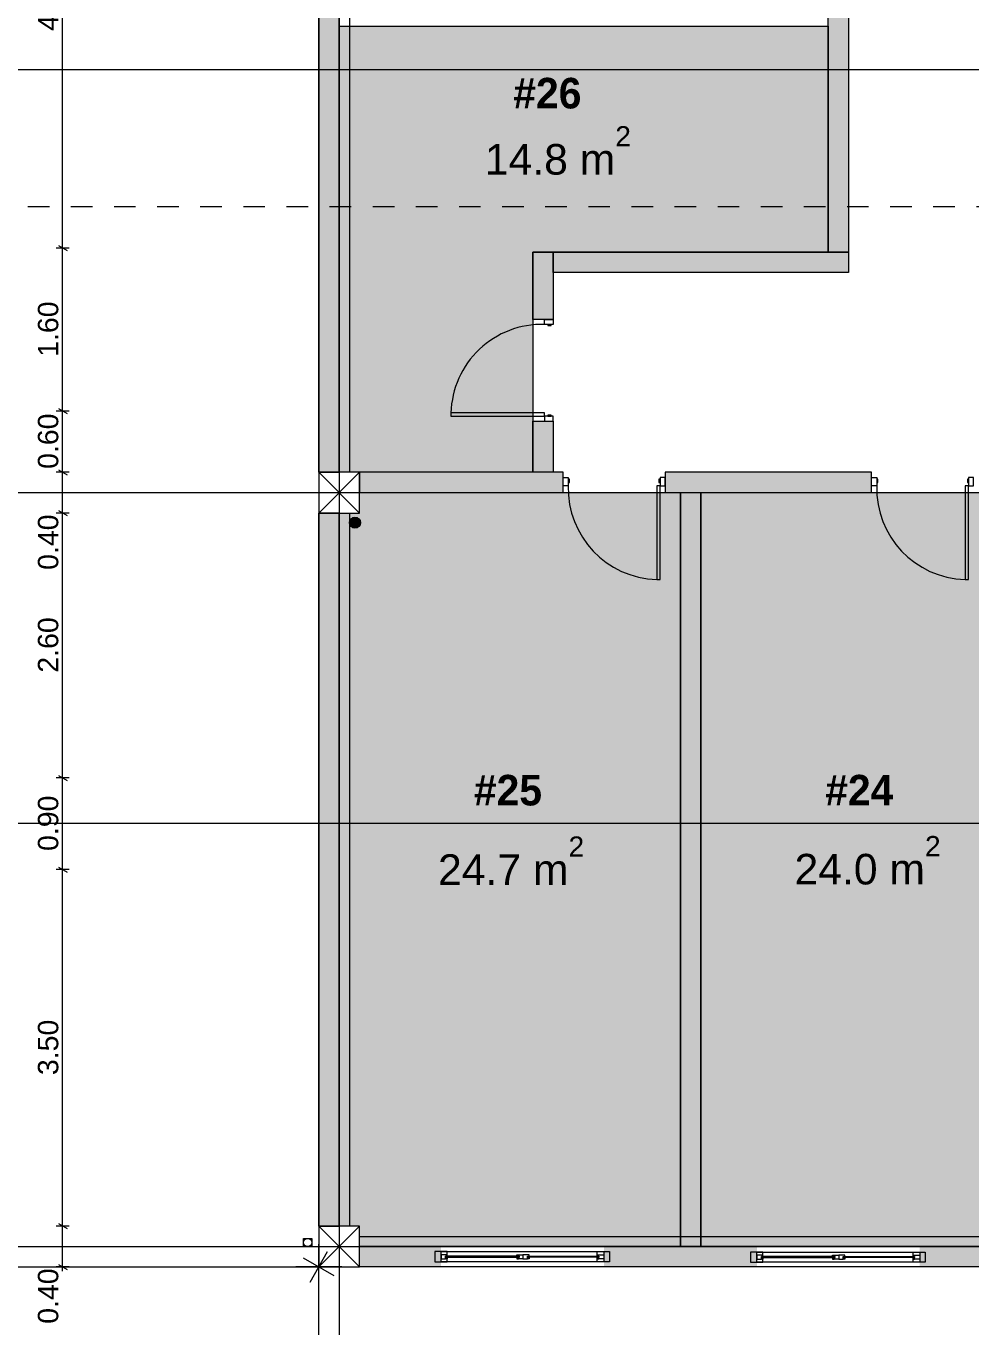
# Model space of a CAD drawing. Header units: millimetres. Extents: x 475159934 to 476245151, y 4620917055 to 4621447368.
# Drawn here: x 475230349 to 475239628, y 4620935580 to 4620948349 of the extents above; entities that cross this region are included whole.
import ezdxf

# ---------------------------------------------------------------- set-up
doc = ezdxf.new("R2010")
doc.units = ezdxf.units.MM
doc.header["$MEASUREMENT"] = 0
doc.linetypes.add('Dashed', pattern=[423.333333, 211.666667, -211.666667])
for name, color, linetype, lineweight in [('2D Drafting - General_Pen_No__1_Pen_No__7', 7, 'Continuous', 0), ('2D Drafting - General_Pen_No__1_Pen_No__7_Pen_No__7', 7, 'Continuous', 0), ('2D Drafting - General_Pen_No__250_Pen_No__7_Pen_No__154', 154, 'Continuous', 0), ('2D Drafting - General_Pen_No__250_Pen_No__7_Pen_No__250', 7, 'Continuous', 0), ('2D Drafting - General_Pen_No__250_Pen_No__7_Pen_No__7', 7, 'Continuous', 0), ('Annotation - Text_Pen_No__7_Pen_No__235', 235, 'Continuous', 0), ('Doors_Pen_No__7_Pen_No__7_Pen_No__7', 7, 'Continuous', 0), ('G-Anno-Nplt_Pen_No__4', 7, 'Continuous', 0), ('G-Anno-Nplt_Pen_No__7', 7, 'Continuous', 0), ('G-Anno-Nplt_Pen_No__8', 8, 'Continuous', 0), ('gegmebi_Pen_No__7_Pen_No__7', 7, 'Continuous', 0), ('kar-panjara_Pen_No__7_Pen_No__7_Pen_No__7', 7, 'Continuous', 0), ('New_G-Anno-Nplt_Pen_No__4', 7, 'Continuous', 0), ('New_G-Anno-Nplt_Pen_No__8', 8, 'Continuous', 0), ('New_shenobebi_Pen_No__1', 1, 'Continuous', 0), ('shaxtebi da milebi_Pen_No__1_Pen_No__1_Pen_No__1', 1, 'Continuous', 0), ('zoma_Pen_No__1', 1, 'Continuous', 0), ('zoma_Pen_No__142', 142, 'Continuous', 0), ('zoma_Pen_No__5_Pen_No__5', 5, 'Continuous', 0)]:
    doc.layers.add(name, color=color, linetype=linetype, lineweight=lineweight)
doc.layers.add('zoma', color=7, linetype='Continuous')
doc.styles.add('GENERATED_STYLE_1', font='arial.ttf')
doc.styles.add('GENERATED_STYLE_3', font='arial.ttf')
doc.styles.add('GENERATED_STYLE_7', font='')
doc.styles.get('GENERATED_STYLE_7').set_extended_font_data('AcadMtavr', bold=True)
doc.dimstyles.new('GENERATED_STYLE__11', dxfattribs={"dimtxt": 500, "dimasz": 228, "dimexe": 0.18, "dimexo": 3, "dimgap": 0, "dimtad": 1, "dimlfac": 0.001, "dimzin": 0, "dimdsep": 46, "dimtxsty": 'GENERATED_STYLE_3', "dimblk": 'ARROWHEAD_2', "dimblk1": 'ARROWHEAD_2', "dimblk2": 'ARROWHEAD_2', "dimcen": 0.09, "dimclrd": 1, "dimclre": 1, "dimclrt": 1, "dimadec": 0, "dimazin": 0, "dimtfac": 1, "dimtdec": 4, "dimtmove": 2, "dimatfit": 3, "dimfxl": 1, "dimtolj": 1, "dimtzin": 0, "dimarcsym": 0})
doc.dimstyles.new('GENERATED_STYLE__12', dxfattribs={"dimtxt": 500, "dimasz": 228, "dimexe": 0.18, "dimexo": 3, "dimgap": 0, "dimtad": 1, "dimtih": 1, "dimtoh": 1, "dimlfac": 0.001, "dimzin": 0, "dimdsep": 46, "dimtxsty": 'GENERATED_STYLE_3', "dimblk": 'ARROWHEAD_2', "dimblk1": 'ARROWHEAD_2', "dimblk2": 'ARROWHEAD_2', "dimcen": 0.09, "dimclrd": 1, "dimclre": 1, "dimclrt": 1, "dimadec": 0, "dimazin": 0, "dimtfac": 1, "dimtdec": 4, "dimtmove": 2, "dimatfit": 3, "dimfxl": 1, "dimtolj": 1, "dimtzin": 0, "dimarcsym": 0})
doc.dimstyles.new('GENERATED_STYLE__3', dxfattribs={"dimtxt": 200, "dimasz": 64.421331, "dimexe": 0.18, "dimexo": 3, "dimgap": 0, "dimtad": 1, "dimtih": 1, "dimtoh": 1, "dimlfac": 0.001, "dimzin": 0, "dimdsep": 46, "dimtxsty": 'GENERATED_STYLE_3', "dimblk": 'ARROWHEAD_2', "dimblk1": 'ARROWHEAD_2', "dimblk2": 'ARROWHEAD_2', "dimcen": 0.09, "dimclrd": 142, "dimclre": 142, "dimclrt": 142, "dimadec": 0, "dimazin": 0, "dimtfac": 1, "dimtdec": 4, "dimtmove": 0, "dimatfit": 3, "dimfxl": 1, "dimtolj": 1, "dimtzin": 0, "dimarcsym": 0})
doc.dimstyles.new('GENERATED_STYLE__6', dxfattribs={"dimtxt": 200, "dimasz": 64.421331, "dimexe": 0.18, "dimexo": 3, "dimgap": 0, "dimtad": 1, "dimlfac": 0.001, "dimzin": 0, "dimdsep": 46, "dimtxsty": 'GENERATED_STYLE_3', "dimblk": 'ARROWHEAD_2', "dimblk1": 'ARROWHEAD_2', "dimblk2": 'ARROWHEAD_2', "dimcen": 0.09, "dimclrd": 142, "dimclre": 142, "dimclrt": 142, "dimadec": 0, "dimazin": 0, "dimtfac": 1, "dimtdec": 4, "dimtmove": 0, "dimatfit": 3, "dimfxl": 1, "dimtolj": 1, "dimtzin": 0, "dimarcsym": 0})

# ---------------------------------------------------------------- blocks, each defined once
blk = doc.blocks.new('*D522', base_point=(475826096, 4621095193))
at = {"layer": 'zoma_Pen_No__1', "color": 1, "linetype": 'Continuous', "lineweight": 0, "transparency": 16777216}
for p, q in [((475297274, 4620940237), (475296974, 4620940410)), ((475297124, 4620940324), (475297124, 4620940471)), ((475297349, 4620940324), (475296899, 4620940324)), ((475297124, 4620932169), (475297124, 4620940324)), ((475296974, 4620932256), (475297274, 4620932083)), ((475297349, 4620932169), (475296899, 4620932169)), ((475297124, 4620932022), (475297124, 4620932169))]:
    blk.add_line(p, q, dxfattribs=at)
at = {"layer": 'zoma_Pen_No__1', "color": 1, "lineweight": 0, "transparency": 16777216, "insert": (475297024, 4620933002), "char_height": 500, "attachment_point": 7, "rotation": 90, "style": 'GENERATED_STYLE_3'}
blk.add_mtext('\\A1;{\\pql;\\fArial|b0|i0|c204|p0;\\W1.000000;8.15}', dxfattribs=at)
blk = doc.blocks.new('ARROWHEAD_2')
at = {"color": 0, "linetype": 'Continuous', "lineweight": 0}
for p, q in [((-0.378, -0.655), (0.378, 0.655)), ((0, 0), (-1, 0))]:
    blk.add_line(p, q, dxfattribs=at)
blk = doc.blocks.new('*D527', base_point=(475826096, 4621095193))
at = {"layer": 'zoma_Pen_No__1', "color": 1, "linetype": 'Continuous', "lineweight": 0, "transparency": 16777216}
for p, q in [((475233224, 4620936169), (475233224, 4620936316)), ((475233449, 4620936169), (475232999, 4620936169)), ((475233374, 4620936083), (475233074, 4620936256)), ((475233224, 4620932145), (475233224, 4620936169)), ((475233074, 4620932232), (475233374, 4620932059)), ((475233449, 4620932145), (475232999, 4620932145)), ((475233224, 4620931999), (475233224, 4620932145))]:
    blk.add_line(p, q, dxfattribs=at)
at = {"layer": 'zoma_Pen_No__1', "color": 1, "lineweight": 0, "transparency": 16777216, "insert": (475233124, 4620933002), "char_height": 500, "attachment_point": 7, "rotation": 90, "style": 'GENERATED_STYLE_3'}
blk.add_mtext('\\A1;{\\pql;\\fArial|b0|i0|c204|p0;\\W1.000000;4.02}', dxfattribs=at)
blk = doc.blocks.new('*D528', base_point=(475826096, 4621095193))
at = {"layer": 'zoma_Pen_No__1', "color": 1, "linetype": 'Continuous', "lineweight": 0, "transparency": 16777216}
for p, q in [((475225315, 4620935944), (475225315, 4620936394)), ((475233224, 4620935944), (475233224, 4620936394)), ((475225402, 4620936319), (475225229, 4620936019)), ((475233138, 4620936019), (475233311, 4620936319)), ((475225168, 4620936169), (475225315, 4620936169)), ((475225315, 4620936169), (475233224, 4620936169)), ((475233224, 4620936169), (475233371, 4620936169))]:
    blk.add_line(p, q, dxfattribs=at)
at = {"layer": 'zoma_Pen_No__1', "color": 1, "lineweight": 0, "transparency": 16777216, "insert": (475227058, 4620936269), "char_height": 500, "attachment_point": 7, "style": 'GENERATED_STYLE_3'}
blk.add_mtext('\\A1;{\\pql;\\fArial|b0|i0|c204|p0;\\W1.000000;46.52}', dxfattribs=at)
blk = doc.blocks.new('*D533', base_point=(475826096, 4621095193))
at = {"layer": 'zoma_Pen_No__142', "color": 142, "linetype": 'Continuous', "lineweight": 0, "transparency": 16777216}
for p, q in [((475229830, 4620955499), (475229745, 4620955548)), ((475229787, 4620955524), (475229787, 4620955565)), ((475229851, 4620955524), (475229724, 4620955524)), ((475229787, 4620936169), (475229787, 4620955524)), ((475229851, 4620936169), (475229724, 4620936169)), ((475229745, 4620936194), (475229830, 4620936145)), ((475229787, 4620936128), (475229787, 4620936169))]:
    blk.add_line(p, q, dxfattribs=at)
at = {"layer": 'zoma_Pen_No__142', "color": 142, "lineweight": 0, "transparency": 16777216, "insert": (475229747, 4620945503), "char_height": 200, "attachment_point": 7, "rotation": 90, "style": 'GENERATED_STYLE_3'}
blk.add_mtext('\\A1;{\\pql;\\fArial|b0|i0|c204|p0;\\W1.000000;19.35}', dxfattribs=at)
blk = doc.blocks.new('*D534', base_point=(475826096, 4621095193))
at = {"layer": 'zoma_Pen_No__142', "color": 142, "linetype": 'Continuous', "lineweight": 0, "transparency": 16777216}
for p, q in [((475230773, 4620936569), (475230646, 4620936569)), ((475230667, 4620936594), (475230752, 4620936545)), ((475230709, 4620936169), (475230709, 4620936569)), ((475230773, 4620936169), (475230646, 4620936169)), ((475230667, 4620936194), (475230752, 4620936145)), ((475230709, 4620936128), (475230709, 4620936169))]:
    blk.add_line(p, q, dxfattribs=at)
at = {"layer": 'zoma_Pen_No__142', "color": 142, "lineweight": 0, "transparency": 16777216, "insert": (475230669, 4620935611), "char_height": 200, "attachment_point": 7, "rotation": 90, "style": 'GENERATED_STYLE_3'}
blk.add_mtext('\\A1;{\\pql;\\fArial|b0|i0|c204|p0;\\W1.000000;0.40}', dxfattribs=at)
blk = doc.blocks.new('*D535', base_point=(475826096, 4621095193))
at = {"layer": 'zoma_Pen_No__142', "color": 142, "linetype": 'Continuous', "lineweight": 0, "transparency": 16777216}
for p, q in [((475230667, 4620940094), (475230752, 4620940045)), ((475230773, 4620940069), (475230646, 4620940069)), ((475230709, 4620936569), (475230709, 4620940069)), ((475230773, 4620936569), (475230646, 4620936569)), ((475230667, 4620936594), (475230752, 4620936545))]:
    blk.add_line(p, q, dxfattribs=at)
at = {"layer": 'zoma_Pen_No__142', "color": 142, "lineweight": 0, "transparency": 16777216, "insert": (475230669, 4620938052), "char_height": 200, "attachment_point": 7, "rotation": 90, "style": 'GENERATED_STYLE_3'}
blk.add_mtext('\\A1;{\\pql;\\fArial|b0|i0|c204|p0;\\W1.000000;3.50}', dxfattribs=at)
blk = doc.blocks.new('*D536', base_point=(475826096, 4621095193))
at = {"layer": 'zoma_Pen_No__142', "color": 142, "linetype": 'Continuous', "lineweight": 0, "transparency": 16777216}
for p, q in [((475230667, 4620940994), (475230752, 4620940945)), ((475230773, 4620940969), (475230646, 4620940969)), ((475230709, 4620940069), (475230709, 4620940969)), ((475230667, 4620940094), (475230752, 4620940045)), ((475230773, 4620940069), (475230646, 4620940069))]:
    blk.add_line(p, q, dxfattribs=at)
at = {"layer": 'zoma_Pen_No__142', "color": 142, "lineweight": 0, "transparency": 16777216, "insert": (475230669, 4620940252), "char_height": 200, "attachment_point": 7, "rotation": 90, "style": 'GENERATED_STYLE_3'}
blk.add_mtext('\\A1;{\\pql;\\fArial|b0|i0|c204|p0;\\W1.000000;0.90}', dxfattribs=at)
blk = doc.blocks.new('*D537', base_point=(475826096, 4621095193))
at = {"layer": 'zoma_Pen_No__142', "color": 142, "linetype": 'Continuous', "lineweight": 0, "transparency": 16777216}
for p, q in [((475230773, 4620943569), (475230646, 4620943569)), ((475230667, 4620943594), (475230752, 4620943545)), ((475230709, 4620940969), (475230709, 4620943569)), ((475230667, 4620940994), (475230752, 4620940945)), ((475230773, 4620940969), (475230646, 4620940969))]:
    blk.add_line(p, q, dxfattribs=at)
at = {"layer": 'zoma_Pen_No__142', "color": 142, "lineweight": 0, "transparency": 16777216, "char_height": 200, "attachment_point": 7, "rotation": 90, "style": 'GENERATED_STYLE_3'}
for s, insert in [('\\A1;{\\pql;\\fArial|b0|i0|c204|p0;\\W1.000000;0.40}', (475230669, 4620943011)), ('\\A1;{\\pql;\\fArial|b0|i0|c204|p0;\\W1.000000;2.60}', (475230669, 4620942002))]:
    blk.add_mtext(s, dxfattribs=dict(at, insert=insert))
blk = doc.blocks.new('*D538', base_point=(475826096, 4621095193))
at = {"layer": 'zoma_Pen_No__142', "color": 142, "linetype": 'Continuous', "lineweight": 0, "transparency": 16777216}
for p, q in [((475230773, 4620943969), (475230646, 4620943969)), ((475230667, 4620943994), (475230752, 4620943945)), ((475230709, 4620943569), (475230709, 4620943969)), ((475230773, 4620943569), (475230646, 4620943569)), ((475230667, 4620943594), (475230752, 4620943545))]:
    blk.add_line(p, q, dxfattribs=at)
blk = doc.blocks.new('*D539', base_point=(475826096, 4621095193))
at = {"layer": 'zoma_Pen_No__142', "color": 142, "linetype": 'Continuous', "lineweight": 0, "transparency": 16777216}
for p, q in [((475230773, 4620944569), (475230646, 4620944569)), ((475230667, 4620944594), (475230752, 4620944545)), ((475230709, 4620943969), (475230709, 4620944569)), ((475230773, 4620943969), (475230646, 4620943969)), ((475230667, 4620943994), (475230752, 4620943945))]:
    blk.add_line(p, q, dxfattribs=at)
at = {"layer": 'zoma_Pen_No__142', "color": 142, "lineweight": 0, "transparency": 16777216, "insert": (475230669, 4620944002), "char_height": 200, "attachment_point": 7, "rotation": 90, "style": 'GENERATED_STYLE_3'}
blk.add_mtext('\\A1;{\\pql;\\fArial|b0|i0|c204|p0;\\W1.000000;0.60}', dxfattribs=at)
blk = doc.blocks.new('*D540', base_point=(475826096, 4621095193))
at = {"layer": 'zoma_Pen_No__142', "color": 142, "linetype": 'Continuous', "lineweight": 0, "transparency": 16777216}
for p, q in [((475230773, 4620946169), (475230646, 4620946169)), ((475230667, 4620946194), (475230752, 4620946145)), ((475230709, 4620944569), (475230709, 4620946169)), ((475230773, 4620944569), (475230646, 4620944569)), ((475230667, 4620944594), (475230752, 4620944545))]:
    blk.add_line(p, q, dxfattribs=at)
at = {"layer": 'zoma_Pen_No__142', "color": 142, "lineweight": 0, "transparency": 16777216, "insert": (475230669, 4620945102), "char_height": 200, "attachment_point": 7, "rotation": 90, "style": 'GENERATED_STYLE_3'}
blk.add_mtext('\\A1;{\\pql;\\fArial|b0|i0|c204|p0;\\W1.000000;1.60}', dxfattribs=at)
blk = doc.blocks.new('*D541', base_point=(475826096, 4621095193))
at = {"layer": 'zoma_Pen_No__142', "color": 142, "linetype": 'Continuous', "lineweight": 0, "transparency": 16777216}
for p, q in [((475230773, 4620950969), (475230646, 4620950969)), ((475230667, 4620950994), (475230752, 4620950945)), ((475230709, 4620946169), (475230709, 4620950969)), ((475230773, 4620946169), (475230646, 4620946169)), ((475230667, 4620946194), (475230752, 4620946145))]:
    blk.add_line(p, q, dxfattribs=at)
at = {"layer": 'zoma_Pen_No__142', "color": 142, "lineweight": 0, "transparency": 16777216, "char_height": 200, "attachment_point": 7, "rotation": 90, "style": 'GENERATED_STYLE_3'}
for s, insert in [('\\A1;{\\pql;\\fArial|b0|i0|c204|p0;\\W1.000000;0.40}', (475230669, 4620950411)), ('\\A1;{\\pql;\\fArial|b0|i0|c204|p0;\\W1.000000;4.80}', (475230669, 4620948302))]:
    blk.add_mtext(s, dxfattribs=dict(at, insert=insert))
blk = doc.blocks.new('*D582', base_point=(475826096, 4621095193))
at = {"layer": 'zoma_Pen_No__142', "color": 142, "linetype": 'Continuous', "lineweight": 0, "transparency": 16777216}
for p, q in [((475300034, 4620955499), (475299949, 4620955548)), ((475299992, 4620955524), (475299992, 4620955565)), ((475300055, 4620955524), (475299928, 4620955524)), ((475299992, 4620936169), (475299992, 4620955524)), ((475300055, 4620936169), (475299928, 4620936169)), ((475299949, 4620936194), (475300034, 4620936145)), ((475299992, 4620936128), (475299992, 4620936169))]:
    blk.add_line(p, q, dxfattribs=at)
at = {"layer": 'zoma_Pen_No__142', "color": 142, "lineweight": 0, "transparency": 16777216, "insert": (475299952, 4620945503), "char_height": 200, "attachment_point": 7, "rotation": 90, "style": 'GENERATED_STYLE_3'}
blk.add_mtext('\\A1;{\\pql;\\fArial|b0|i0|c204|p0;\\W1.000000;19.35}', dxfattribs=at)
blk = doc.blocks.new('*D583', base_point=(475826096, 4621095193))
at = {"layer": 'zoma_Pen_No__142', "color": 142, "linetype": 'Continuous', "lineweight": 0, "transparency": 16777216}
for p, q in [((475299275, 4620936569), (475299148, 4620936569)), ((475299169, 4620936594), (475299254, 4620936545)), ((475299211, 4620936169), (475299211, 4620936569)), ((475299275, 4620936169), (475299148, 4620936169)), ((475299169, 4620936194), (475299254, 4620936145)), ((475299211, 4620936128), (475299211, 4620936169))]:
    blk.add_line(p, q, dxfattribs=at)
at = {"layer": 'zoma_Pen_No__142', "color": 142, "lineweight": 0, "transparency": 16777216, "insert": (475299171, 4620935611), "char_height": 200, "attachment_point": 7, "rotation": 90, "style": 'GENERATED_STYLE_3'}
blk.add_mtext('\\A1;{\\pql;\\fArial|b0|i0|c204|p0;\\W1.000000;0.40}', dxfattribs=at)
blk = doc.blocks.new('*D584', base_point=(475826096, 4621095193))
at = {"layer": 'zoma_Pen_No__142', "color": 142, "linetype": 'Continuous', "lineweight": 0, "transparency": 16777216}
for p, q in [((475299169, 4620940094), (475299254, 4620940045)), ((475299275, 4620940069), (475299148, 4620940069)), ((475299211, 4620936569), (475299211, 4620940069)), ((475299275, 4620936569), (475299148, 4620936569)), ((475299169, 4620936594), (475299254, 4620936545))]:
    blk.add_line(p, q, dxfattribs=at)
at = {"layer": 'zoma_Pen_No__142', "color": 142, "lineweight": 0, "transparency": 16777216, "insert": (475299171, 4620938052), "char_height": 200, "attachment_point": 7, "rotation": 90, "style": 'GENERATED_STYLE_3'}
blk.add_mtext('\\A1;{\\pql;\\fArial|b0|i0|c204|p0;\\W1.000000;3.50}', dxfattribs=at)
blk = doc.blocks.new('*D585', base_point=(475826096, 4621095193))
at = {"layer": 'zoma_Pen_No__142', "color": 142, "linetype": 'Continuous', "lineweight": 0, "transparency": 16777216}
for p, q in [((475299169, 4620940994), (475299254, 4620940945)), ((475299275, 4620940969), (475299148, 4620940969)), ((475299211, 4620940069), (475299211, 4620940969)), ((475299169, 4620940094), (475299254, 4620940045)), ((475299275, 4620940069), (475299148, 4620940069))]:
    blk.add_line(p, q, dxfattribs=at)
at = {"layer": 'zoma_Pen_No__142', "color": 142, "lineweight": 0, "transparency": 16777216, "insert": (475299171, 4620940252), "char_height": 200, "attachment_point": 7, "rotation": 90, "style": 'GENERATED_STYLE_3'}
blk.add_mtext('\\A1;{\\pql;\\fArial|b0|i0|c204|p0;\\W1.000000;0.90}', dxfattribs=at)
blk = doc.blocks.new('*D586', base_point=(475826096, 4621095193))
at = {"layer": 'zoma_Pen_No__142', "color": 142, "linetype": 'Continuous', "lineweight": 0, "transparency": 16777216}
for p, q in [((475299275, 4620943569), (475299148, 4620943569)), ((475299169, 4620943594), (475299254, 4620943545)), ((475299211, 4620940969), (475299211, 4620943569)), ((475299169, 4620940994), (475299254, 4620940945)), ((475299275, 4620940969), (475299148, 4620940969))]:
    blk.add_line(p, q, dxfattribs=at)
at = {"layer": 'zoma_Pen_No__142', "color": 142, "lineweight": 0, "transparency": 16777216, "char_height": 200, "attachment_point": 7, "rotation": 90, "style": 'GENERATED_STYLE_3'}
for s, insert in [('\\A1;{\\pql;\\fArial|b0|i0|c204|p0;\\W1.000000;0.40}', (475299171, 4620943011)), ('\\A1;{\\pql;\\fArial|b0|i0|c204|p0;\\W1.000000;2.60}', (475299171, 4620942002))]:
    blk.add_mtext(s, dxfattribs=dict(at, insert=insert))
blk = doc.blocks.new('*D587', base_point=(475826096, 4621095193))
at = {"layer": 'zoma_Pen_No__142', "color": 142, "linetype": 'Continuous', "lineweight": 0, "transparency": 16777216}
for p, q in [((475299275, 4620943969), (475299148, 4620943969)), ((475299169, 4620943994), (475299254, 4620943945)), ((475299211, 4620943569), (475299211, 4620943969)), ((475299275, 4620943569), (475299148, 4620943569)), ((475299169, 4620943594), (475299254, 4620943545))]:
    blk.add_line(p, q, dxfattribs=at)
blk = doc.blocks.new('*D588', base_point=(475826096, 4621095193))
at = {"layer": 'zoma_Pen_No__142', "color": 142, "linetype": 'Continuous', "lineweight": 0, "transparency": 16777216}
for p, q in [((475299275, 4620944569), (475299148, 4620944569)), ((475299169, 4620944594), (475299254, 4620944545)), ((475299211, 4620943969), (475299211, 4620944569)), ((475299275, 4620943969), (475299148, 4620943969)), ((475299169, 4620943994), (475299254, 4620943945))]:
    blk.add_line(p, q, dxfattribs=at)
at = {"layer": 'zoma_Pen_No__142', "color": 142, "lineweight": 0, "transparency": 16777216, "insert": (475299171, 4620944002), "char_height": 200, "attachment_point": 7, "rotation": 90, "style": 'GENERATED_STYLE_3'}
blk.add_mtext('\\A1;{\\pql;\\fArial|b0|i0|c204|p0;\\W1.000000;0.60}', dxfattribs=at)
blk = doc.blocks.new('*D589', base_point=(475826096, 4621095193))
at = {"layer": 'zoma_Pen_No__142', "color": 142, "linetype": 'Continuous', "lineweight": 0, "transparency": 16777216}
for p, q in [((475299275, 4620946169), (475299148, 4620946169)), ((475299169, 4620946194), (475299254, 4620946145)), ((475299211, 4620944569), (475299211, 4620946169)), ((475299275, 4620944569), (475299148, 4620944569)), ((475299169, 4620944594), (475299254, 4620944545))]:
    blk.add_line(p, q, dxfattribs=at)
at = {"layer": 'zoma_Pen_No__142', "color": 142, "lineweight": 0, "transparency": 16777216, "insert": (475299171, 4620945102), "char_height": 200, "attachment_point": 7, "rotation": 90, "style": 'GENERATED_STYLE_3'}
blk.add_mtext('\\A1;{\\pql;\\fArial|b0|i0|c204|p0;\\W1.000000;1.60}', dxfattribs=at)
blk = doc.blocks.new('*D590', base_point=(475826096, 4621095193))
at = {"layer": 'zoma_Pen_No__142', "color": 142, "linetype": 'Continuous', "lineweight": 0, "transparency": 16777216}
for p, q in [((475299275, 4620950969), (475299148, 4620950969)), ((475299169, 4620950994), (475299254, 4620950945)), ((475299211, 4620946169), (475299211, 4620950969)), ((475299275, 4620946169), (475299148, 4620946169)), ((475299169, 4620946194), (475299254, 4620946145))]:
    blk.add_line(p, q, dxfattribs=at)
at = {"layer": 'zoma_Pen_No__142', "color": 142, "lineweight": 0, "transparency": 16777216, "char_height": 200, "attachment_point": 7, "rotation": 90, "style": 'GENERATED_STYLE_3'}
for s, insert in [('\\A1;{\\pql;\\fArial|b0|i0|c204|p0;\\W1.000000;0.40}', (475299171, 4620950411)), ('\\A1;{\\pql;\\fArial|b0|i0|c204|p0;\\W1.000000;4.80}', (475299171, 4620948302))]:
    blk.add_mtext(s, dxfattribs=dict(at, insert=insert))
blk = doc.blocks.new('*D594', base_point=(475826096, 4621095193))
at = {"layer": 'zoma_Pen_No__142', "color": 142, "linetype": 'Continuous', "lineweight": 0, "transparency": 16777216}
for p, q in [((475233244, 4620956594), (475233195, 4620956509)), ((475233219, 4620956488), (475233219, 4620956615)), ((475233644, 4620956594), (475233595, 4620956509)), ((475233619, 4620956488), (475233619, 4620956615)), ((475233178, 4620956551), (475233219, 4620956551)), ((475233219, 4620956551), (475233619, 4620956551))]:
    blk.add_line(p, q, dxfattribs=at)
at = {"layer": 'zoma_Pen_No__142', "color": 142, "lineweight": 0, "transparency": 16777216, "insert": (475232661, 4620956591), "char_height": 200, "attachment_point": 7, "style": 'GENERATED_STYLE_3'}
blk.add_mtext('\\A1;{\\pql;\\fArial|b0|i0|c204|p0;\\W1.000000;0.40}', dxfattribs=at)
blk = doc.blocks.new('*D595', base_point=(475826096, 4621095193))
at = {"layer": 'zoma_Pen_No__142', "color": 142, "linetype": 'Continuous', "lineweight": 0, "transparency": 16777216}
for p, q in [((475233644, 4620956594), (475233595, 4620956509)), ((475233619, 4620956488), (475233619, 4620956615)), ((475240144, 4620956594), (475240095, 4620956509)), ((475240119, 4620956488), (475240119, 4620956615)), ((475233619, 4620956551), (475240119, 4620956551))]:
    blk.add_line(p, q, dxfattribs=at)
at = {"layer": 'zoma_Pen_No__142', "color": 142, "lineweight": 0, "transparency": 16777216, "char_height": 200, "attachment_point": 7, "style": 'GENERATED_STYLE_3'}
for s, insert in [('\\A1;{\\pql;\\fArial|b0|i0|c204|p0;\\W1.000000;6.50}', (475236602, 4620956591)), ('\\A1;{\\pql;\\fArial|b0|i0|c204|p0;\\W1.000000;0.40}', (475239561, 4620956591))]:
    blk.add_mtext(s, dxfattribs=dict(at, insert=insert))

msp = doc.modelspace()

# ---------------------------------------------------------------- hatches: boundary and pattern name
at = {"layer": '2D Drafting - General_Pen_No__250_Pen_No__7_Pen_No__154', "linetype": 'Continuous', "lineweight": 0}
for points in [[(475233424.364, 4620950969.226), (475233224.364, 4620950969.226), (475233224.364, 4620943969.226), (475233424.364, 4620943969.226)], [(475233424.364, 4620943569.226), (475233224.364, 4620943569.226), (475233224.364, 4620936569.226), (475233424.364, 4620936569.226)], [(475234424.288, 4620936169.284), (475233624.364, 4620936169.284), (475233624.364, 4620936369.284), (475234424.288, 4620936369.284)], [(475237525.058, 4620936169.284), (475236024.29, 4620936169.284), (475236024.29, 4620936369.284), (475237525.058, 4620936369.284)], [(475240124.364, 4620936169.284), (475239125.003, 4620936169.284), (475239125.003, 4620936369.284), (475240124.364, 4620936369.284)]]:
    msp.add_hatch(color=154, dxfattribs=at).paths.add_polyline_path(points)
at = {"layer": '2D Drafting - General_Pen_No__250_Pen_No__7_Pen_No__7', "linetype": 'Continuous', "lineweight": 0}
for points in [[(475238224.364, 4620948769.226), (475238424.364, 4620948769.226), (475238424.364, 4620946129.226), (475238224.364, 4620946129.226)], [(475233624.364, 4620943769.226), (475235624.364, 4620943769.226), (475235624.364, 4620943969.226), (475233624.364, 4620943969.226)], [(475236624.364, 4620943769.226), (475238652.396, 4620943769.226), (475238652.396, 4620943969.226), (475236624.364, 4620943969.226)], [(475233424.343, 4620943279.038), (475233824.343, 4620943279.038), (475233824.343, 4620943669.226), (475233724.343, 4620943669.226), (475233624.343, 4620943669.226), (475233624.343, 4620943569.226), (475233724.343, 4620943569.226), (475233724.343, 4620943379.226), (475233424.343, 4620943379.226)]]:
    msp.add_hatch(color=7, dxfattribs=at).paths.add_polyline_path(points)
at = {"layer": 'G-Anno-Nplt_Pen_No__7', "linetype": 'Continuous', "lineweight": 0}
for points in [[(475235524.364, 4620945469.226), (475235324.233, 4620945469.226), (475235324.233, 4620946129.226), (475235524.364, 4620946129.226)], [(475238424.364, 4620945929.15), (475235524.364, 4620945929.15), (475235524.364, 4620946129.15), (475238424.364, 4620946129.15)], [(475235524.364, 4620943969.226), (475235324.233, 4620943969.226), (475235324.233, 4620944469.226), (475235524.364, 4620944469.226)], [(475236774.364, 4620936369.284), (475236774.364, 4620943769.226), (475236974.364, 4620943769.226), (475236974.364, 4620936369.284)]]:
    msp.add_hatch(color=7, dxfattribs=at).paths.add_polyline_path(points)
at = {"layer": 'G-Anno-Nplt_Pen_No__8', "linetype": 'Continuous', "lineweight": 0, "true_color": 0x202020}
for points in [[(475233424.364, 4620943569.226), (475233624.343, 4620943569.226), (475233624.343, 4620943769.226), (475236774.364, 4620943769.226), (475236774.364, 4620936369.226), (475233624.364, 4620936369.226), (475233624.364, 4620936569.226), (475233424.364, 4620936569.226)], [(475236974.364, 4620936369.284), (475236974.364, 4620943769.226), (475240124.364, 4620943769.226), (475240124.364, 4620943569.226), (475240224.364, 4620943569.226), (475240224.364, 4620936569.226), (475240124.364, 4620936569.226), (475240124.364, 4620936369.284)]]:
    msp.add_hatch(color=250, dxfattribs=at).paths.add_polyline_path(points)
at = {"layer": 'New_G-Anno-Nplt_Pen_No__8', "linetype": 'Continuous', "lineweight": 0, "true_color": 0x202020}
msp.add_hatch(color=250, dxfattribs=at).paths.add_polyline_path([(475233424.364, 4620943969.226), (475233424.364, 4620948349.226), (475238224.364, 4620948349.226), (475238224.364, 4620946129.226), (475235324.233, 4620946129.226), (475235324.233, 4620943969.226), (475233624.364, 4620943969.226)])
at = {"layer": 'shaxtebi da milebi_Pen_No__1_Pen_No__1_Pen_No__1', "linetype": 'Continuous', "lineweight": 0}
msp.add_hatch(color=1, dxfattribs=at).paths.add_polyline_path([(475233579.343, 4620943419.226, 1), (475233579.343, 4620943529.226, 1)])

# ---------------------------------------------------------------- linework, layer by layer
at = {"layer": '2D Drafting - General_Pen_No__1_Pen_No__7', "color": 7, "linetype": 'Continuous', "lineweight": 0}
for p, q in [((475233224.357, 4620943569.225), (475233624.357, 4620943969.225)), ((475233624.357, 4620943569.225), (475233224.357, 4620943969.225)), ((475233224.364, 4620936169.226), (475233624.364, 4620936569.226)), ((475233624.364, 4620936169.226), (475233224.364, 4620936569.226))]:
    msp.add_line(p, q, dxfattribs=at)
at = {"layer": '2D Drafting - General_Pen_No__1_Pen_No__7', "color": 7, "linetype": 'Continuous', "lineweight": 0, "flags": 128}
for points in [[(475233224.364, 4620943969.226), (475233224.364, 4620950969.226), (475233524.364, 4620950969.226), (475233524.364, 4620943969.226)], [(475233224.357, 4620943569.225), (475233624.357, 4620943569.225), (475233624.357, 4620943969.225), (475233224.357, 4620943969.225)], [(475233224.364, 4620936569.226), (475233224.364, 4620943569.226), (475233524.364, 4620943569.226), (475233524.364, 4620936569.226)], [(475233224.364, 4620936169.226), (475233624.364, 4620936169.226), (475233624.364, 4620936569.226), (475233224.364, 4620936569.226)], [(475240124.364, 4620936169.226), (475233624.364, 4620936169.226), (475233624.364, 4620936469.226), (475240124.364, 4620936469.226)]]:
    msp.add_lwpolyline(points, close=True, dxfattribs=at)
at = {"layer": '2D Drafting - General_Pen_No__1_Pen_No__7', "color": 7, "linetype": 'Continuous', "lineweight": 0}
msp.add_circle((475233114.557, 4620936409.226), 40, dxfattribs=at)
at = {"layer": '2D Drafting - General_Pen_No__1_Pen_No__7_Pen_No__7', "color": 7, "linetype": 'Continuous', "lineweight": 0}
for centre, start, end in [((475235414.697, 4620944526.948), 88.396194, 178.396194), ((475236566.642, 4620943809.559), 178.396194, 268.396194), ((475239594.674, 4620943809.559), 178.396194, 268.396194)]:
    msp.add_arc(centre, 893.239, start, end, dxfattribs=at)
at = {"layer": '2D Drafting - General_Pen_No__250_Pen_No__7_Pen_No__250', "color": 7, "linetype": 'Continuous', "lineweight": 0, "flags": 128}
for points in [[(475233424.364, 4620950969.226), (475233224.364, 4620950969.226), (475233224.364, 4620943969.226), (475233424.364, 4620943969.226)], [(475233624.364, 4620943769.226), (475235624.364, 4620943769.226), (475235624.364, 4620943969.226), (475233624.364, 4620943969.226)], [(475236624.364, 4620943769.226), (475238652.396, 4620943769.226), (475238652.396, 4620943969.226), (475236624.364, 4620943969.226)], [(475233424.364, 4620943569.226), (475233224.364, 4620943569.226), (475233224.364, 4620936569.226), (475233424.364, 4620936569.226)]]:
    msp.add_lwpolyline(points, close=True, dxfattribs=at)
at = {"layer": '2D Drafting - General_Pen_No__250_Pen_No__7_Pen_No__7', "color": 7, "linetype": 'Continuous', "lineweight": 0, "flags": 128}
msp.add_lwpolyline([(475238224.364, 4620948769.226), (475238424.364, 4620948769.226), (475238424.364, 4620946129.226), (475238224.364, 4620946129.226)], close=True, dxfattribs=at)
at = {"layer": 'Doors_Pen_No__7_Pen_No__7_Pen_No__7', "color": 7, "linetype": 'Continuous', "lineweight": 0, "flags": 128}
for points in [[(475235524.364, 4620945469.226), (475235524.364, 4620945419.837), (475235439.697, 4620945419.837), (475235439.697, 4620945469.226)], [(475235506.364, 4620945408.726), (475235506.364, 4620945419.837), (475235473.031, 4620945419.837), (475235473.031, 4620945408.726)], [(475235439.697, 4620944518.614), (475235439.697, 4620944551.948), (475234521.808, 4620944551.948), (475234521.808, 4620944518.614)], [(475235524.364, 4620944469.226), (475235524.364, 4620944518.614), (475235439.697, 4620944518.614), (475235439.697, 4620944469.226)], [(475235506.364, 4620944518.614), (475235506.364, 4620944529.726), (475235473.031, 4620944529.726), (475235473.031, 4620944518.614)], [(475235624.364, 4620943919.226), (475235673.753, 4620943919.226), (475235673.753, 4620943834.559), (475235624.364, 4620943834.559)], [(475236624.364, 4620943919.226), (475236574.975, 4620943919.226), (475236574.975, 4620943834.559), (475236624.364, 4620943834.559)], [(475238652.396, 4620943919.226), (475238701.785, 4620943919.226), (475238701.785, 4620943834.559), (475238652.396, 4620943834.559)], [(475239652.396, 4620943919.226), (475239603.007, 4620943919.226), (475239603.007, 4620943834.559), (475239652.396, 4620943834.559)], [(475235684.864, 4620943901.226), (475235673.753, 4620943901.226), (475235673.753, 4620943867.892), (475235684.864, 4620943867.892)], [(475236574.975, 4620943834.559), (475236541.642, 4620943834.559), (475236541.642, 4620942916.67), (475236574.975, 4620942916.67)], [(475236574.975, 4620943901.226), (475236563.864, 4620943901.226), (475236563.864, 4620943867.892), (475236574.975, 4620943867.892)], [(475238712.896, 4620943901.226), (475238701.785, 4620943901.226), (475238701.785, 4620943867.892), (475238712.896, 4620943867.892)], [(475239603.007, 4620943834.559), (475239569.674, 4620943834.559), (475239569.674, 4620942916.67), (475239603.007, 4620942916.67)], [(475239603.007, 4620943901.226), (475239591.896, 4620943901.226), (475239591.896, 4620943867.892), (475239603.007, 4620943867.892)]]:
    msp.add_lwpolyline(points, close=True, dxfattribs=at)
at = {"layer": 'G-Anno-Nplt_Pen_No__4', "color": 7, "linetype": 'Continuous', "lineweight": 0, "flags": 128}
for points in [[(475235524.364, 4620945469.226), (475235324.233, 4620945469.226), (475235324.233, 4620946129.226), (475235524.364, 4620946129.226)], [(475238424.364, 4620945929.15), (475235524.364, 4620945929.15), (475235524.364, 4620946129.15), (475238424.364, 4620946129.15)], [(475235524.364, 4620943969.226), (475235324.233, 4620943969.226), (475235324.233, 4620944469.226), (475235524.364, 4620944469.226)], [(475233424.364, 4620943569.226), (475233624.343, 4620943569.226), (475233624.343, 4620943769.226), (475236774.364, 4620943769.226), (475236774.364, 4620936369.226), (475233624.364, 4620936369.226), (475233624.364, 4620936569.226), (475233424.364, 4620936569.226)], [(475236774.364, 4620936369.284), (475236774.364, 4620943769.226), (475236974.364, 4620943769.226), (475236974.364, 4620936369.284)], [(475236974.364, 4620936369.284), (475236974.364, 4620943769.226), (475240124.364, 4620943769.226), (475240124.364, 4620943569.226), (475240224.364, 4620943569.226), (475240224.364, 4620936569.226), (475240124.364, 4620936569.226), (475240124.364, 4620936369.284)]]:
    msp.add_lwpolyline(points, close=True, dxfattribs=at)
at = {"layer": 'gegmebi_Pen_No__7_Pen_No__7', "color": 7, "linetype": 'Continuous', "lineweight": 0}
for p, q in [((475233074.557, 4620936369.226), (475233074.557, 4620936449.226)), ((475233074.557, 4620936449.226), (475233154.557, 4620936449.226)), ((475233154.557, 4620936449.226), (475233154.557, 4620936369.226)), ((475233154.557, 4620936369.226), (475233074.557, 4620936369.226))]:
    msp.add_line(p, q, dxfattribs=at)
at = {"layer": 'kar-panjara_Pen_No__7_Pen_No__7_Pen_No__7', "color": 7, "linetype": 'Continuous', "lineweight": 0, "flags": 128}
for points in [[(475234483.962, 4620936319.303), (475234363.962, 4620936319.303), (475234363.962, 4620936219.303), (475234483.962, 4620936219.303)], [(475236024.29, 4620936219.304), (475234424.288, 4620936219.359), (475234424.288, 4620936319.304), (475236024.29, 4620936319.249)], [(475234424.288, 4620936249.419), (475234469.288, 4620936249.419), (475234469.288, 4620936264.419), (475234469.288, 4620936274.419), (475234483.962, 4620936274.419), (475234483.962, 4620936289.419), (475234424.288, 4620936289.419)], [(475234469.288, 4620936264.419), (475235193.128, 4620936264.419), (475235193.128, 4620936274.419), (475234469.288, 4620936274.419)], [(475234483.962, 4620936249.419), (475234469.288, 4620936249.419), (475234469.288, 4620936264.419), (475234483.962, 4620936264.419)], [(475235228.86, 4620936249.419), (475235183.86, 4620936249.419), (475235183.86, 4620936264.419), (475235183.86, 4620936274.419), (475235168.86, 4620936274.419), (475235168.86, 4620936289.419), (475235228.86, 4620936289.419)], [(475235168.86, 4620936249.419), (475235183.86, 4620936249.419), (475235183.86, 4620936264.419), (475235168.86, 4620936264.419)], [(475235228.86, 4620936249.419), (475235273.86, 4620936249.419), (475235273.86, 4620936264.419), (475235273.86, 4620936274.419), (475235288.86, 4620936274.419), (475235288.86, 4620936289.419), (475235228.86, 4620936289.419)], [(475235973.86, 4620936264.419), (475235273.86, 4620936264.419), (475235273.86, 4620936274.419), (475235973.86, 4620936274.419)], [(475235288.86, 4620936249.419), (475235273.86, 4620936249.419), (475235273.86, 4620936264.419), (475235288.86, 4620936264.419)], [(475235958.86, 4620936319.303), (475236078.86, 4620936319.303), (475236078.86, 4620936219.303), (475235958.86, 4620936219.303)], [(475236024.29, 4620936249.419), (475235973.86, 4620936249.419), (475235973.86, 4620936264.419), (475235973.86, 4620936274.419), (475235958.86, 4620936274.419), (475235958.86, 4620936289.419), (475236024.29, 4620936289.419)], [(475235958.86, 4620936249.419), (475235973.86, 4620936249.419), (475235973.86, 4620936264.419), (475235958.86, 4620936264.419)], [(475237584.39, 4620936315.235), (475237464.39, 4620936315.235), (475237464.39, 4620936215.235), (475237584.39, 4620936215.235)], [(475239124.717, 4620936215.237), (475237524.715, 4620936215.292), (475237524.715, 4620936315.237), (475239124.717, 4620936315.181)], [(475237524.715, 4620936245.352), (475237569.715, 4620936245.352), (475237569.715, 4620936260.352), (475237569.715, 4620936270.352), (475237584.39, 4620936270.352), (475237584.39, 4620936285.352), (475237524.715, 4620936285.352)], [(475237569.715, 4620936260.352), (475238293.556, 4620936260.352), (475238293.556, 4620936270.352), (475237569.715, 4620936270.352)], [(475237584.39, 4620936245.352), (475237569.715, 4620936245.352), (475237569.715, 4620936260.352), (475237584.39, 4620936260.352)], [(475238329.287, 4620936245.352), (475238284.287, 4620936245.352), (475238284.287, 4620936260.352), (475238284.287, 4620936270.352), (475238269.287, 4620936270.352), (475238269.287, 4620936285.352), (475238329.287, 4620936285.352)], [(475238269.287, 4620936245.352), (475238284.287, 4620936245.352), (475238284.287, 4620936260.352), (475238269.287, 4620936260.352)], [(475238329.287, 4620936245.352), (475238374.287, 4620936245.352), (475238374.287, 4620936260.352), (475238374.287, 4620936270.352), (475238389.287, 4620936270.352), (475238389.287, 4620936285.352), (475238329.287, 4620936285.352)], [(475239074.287, 4620936260.352), (475238374.287, 4620936260.352), (475238374.287, 4620936270.352), (475239074.287, 4620936270.352)], [(475238389.287, 4620936245.352), (475238374.287, 4620936245.352), (475238374.287, 4620936260.352), (475238389.287, 4620936260.352)], [(475239059.287, 4620936315.236), (475239179.287, 4620936315.236), (475239179.287, 4620936215.236), (475239059.287, 4620936215.236)], [(475239124.717, 4620936245.352), (475239074.287, 4620936245.352), (475239074.287, 4620936260.352), (475239074.287, 4620936270.352), (475239059.287, 4620936270.352), (475239059.287, 4620936285.352), (475239124.717, 4620936285.352)], [(475239059.287, 4620936245.352), (475239074.287, 4620936245.352), (475239074.287, 4620936260.352), (475239059.287, 4620936260.352)]]:
    msp.add_lwpolyline(points, close=True, dxfattribs=at)
at = {"layer": 'New_G-Anno-Nplt_Pen_No__4', "color": 7, "linetype": 'Continuous', "lineweight": 0, "flags": 128}
msp.add_lwpolyline([(475233424.364, 4620943969.226), (475233424.364, 4620948349.226), (475238224.364, 4620948349.226), (475238224.364, 4620946129.226), (475235324.233, 4620946129.226), (475235324.233, 4620943969.226), (475233624.364, 4620943969.226)], close=True, dxfattribs=at)
at = {"layer": 'New_shenobebi_Pen_No__1', "color": 1, "linetype": 'Dashed', "lineweight": 0}
msp.add_lwpolyline([(475301569.054, 4620950729.19), (475255555.804, 4620950729.19), (475255555.804, 4620946574.555), (475228397.987, 4620946574.555)], dxfattribs=at)
at = {"layer": 'shaxtebi da milebi_Pen_No__1_Pen_No__1_Pen_No__1', "color": 1, "linetype": 'Continuous', "lineweight": 0, "flags": 128}
msp.add_lwpolyline([(475233579.343, 4620943419.226, -1), (475233579.343, 4620943529.226, -1)], format="xyb", close=True, dxfattribs=at)
at = {"layer": 'zoma_Pen_No__5_Pen_No__5', "color": 5, "linetype": 'Continuous', "lineweight": 0}
for p, q in [((475233424.365, 4620957795.21), (475233424.365, 4620931485.775)), ((475229343.814, 4620947923.862), (475300771.421, 4620947923.862)), ((475229343.814, 4620943769.226), (475300771.421, 4620943769.226)), ((475229343.814, 4620940523.862), (475300771.421, 4620940523.862)), ((475229343.814, 4620936369.226), (475300771.421, 4620936369.226))]:
    msp.add_line(p, q, dxfattribs=at)

# ---------------------------------------------------------------- texts
at = {"layer": 'Annotation - Text_Pen_No__7_Pen_No__235', "color": 235, "linetype": 'Continuous', "lineweight": 0, "char_height": 300, "attachment_point": 2, "style": 'GENERATED_STYLE_7'}
for s, insert in [('\\A1;{\\pqc;\\fAcadMtavr|b1|i0|c0|p0;\\W1.000000;#2\\fAcadMtavr|b1|i0|c0|p0;\\W1.000000;6}', (475235468.257, 4620947840.273)), ('\\A1;{\\pqc;\\fAcadMtavr|b1|i0|c0|p0;\\W1.000000;#2\\fAcadMtavr|b1|i0|c0|p0;\\W1.000000;5}', (475235081.407, 4620940998.822)), ('\\A1;{\\pqc;\\fAcadMtavr|b1|i0|c0|p0;\\W1.000000;#2\\fAcadMtavr|b1|i0|c0|p0;\\W1.000000;4}', (475238531.036, 4620940998.822))]:
    msp.add_mtext(s, dxfattribs=dict(at, insert=insert))
at = {"layer": 'G-Anno-Nplt_Pen_No__7', "color": 7, "lineweight": 0, "char_height": 300, "attachment_point": 7, "style": 'GENERATED_STYLE_1'}
for s, insert in [('{\\fArial|b0|i0|c204|p0;14.8 m{\\H0.66x;\\S2^  ;}}', (475234854.173, 4620946886.645)), ('{\\fArial|b0|i0|c204|p0;24.7 m{\\H0.66x;\\S2^  ;}}', (475234394.959, 4620939919.226)), ('{\\fArial|b0|i0|c204|p0;24.0 m{\\H0.66x;\\S2^  ;}}', (475237894.959, 4620939919.255))]:
    msp.add_mtext(s, dxfattribs=dict(at, insert=insert))

# ---------------------------------------------------------------- dimensions: what is measured, and where the dimension line sits
at = {"layer": 'zoma', "color": 142, "linetype": 'Continuous', "lineweight": 0}
for base, p1, p2, picture, middle in [((475233619.39, 4620956551.177), (475233219.397, 4620936169.226), (475233619.39, 4620936169.225), '*D594', (475232919.976, 4620956691.177)), ((475240119.39, 4620956551.177), (475233619.39, 4620936169.225), (475240119.39, 4620936169.225), '*D595', (475236861.386, 4620956691.177))]:
    dim = msp.add_linear_dim(base=base, p1=p1, p2=p2, dimstyle='GENERATED_STYLE__3', dxfattribs=at)
    dim.commit()
    dim.dimension.update_dxf_attribs({"geometry": picture, "text_midpoint": middle, "dimtype": 160})
for base, p1, p2, picture, middle in [((475229787.193, 4620955523.861), (475231459.509, 4620936169.225), (475253175.015, 4620955523.861), '*D533', (475229647.193, 4620945838.37)), ((475299991.832, 4620955523.861), (475233700.406, 4620936169.225), (475255415.912, 4620955523.861), '*D582', (475299851.832, 4620945838.37)), ((475230709.346, 4620950969.225), (475231459.509, 4620946169.227), (475231459.509, 4620950969.225), '*D541', (475230569.346, 4620948561.222)), ((475299211.247, 4620950969.225), (475233700.406, 4620946169.227), (475233700.406, 4620950969.225), '*D590', (475299071.247, 4620948561.222)), ((475230709.346, 4620946169.227), (475231459.764, 4620944569.225), (475231459.509, 4620946169.227), '*D540', (475230569.346, 4620945361.222)), ((475299211.247, 4620946169.227), (475233700.661, 4620944569.225), (475233700.406, 4620946169.227), '*D589', (475299071.247, 4620945361.222)), ((475230709.346, 4620944569.225), (475231459.509, 4620943969.225), (475231459.764, 4620944569.225), '*D539', (475230569.346, 4620944261.221)), ((475299211.247, 4620944569.225), (475233700.406, 4620943969.225), (475233700.661, 4620944569.225), '*D588', (475299071.247, 4620944261.221)), ((475230709.346, 4620943969.225), (475231459.509, 4620943569.225), (475231459.509, 4620943969.225), '*D538', (475230569.346, 4620943269.804)), ((475299211.247, 4620943969.225), (475233700.406, 4620943569.225), (475233700.406, 4620943969.225), '*D587', (475299071.247, 4620943269.804)), ((475230709.346, 4620943569.225), (475231459.509, 4620940969.225), (475231459.509, 4620943569.225), '*D537', (475230569.346, 4620942261.221)), ((475299211.247, 4620943569.225), (475233700.406, 4620940969.225), (475233700.406, 4620943569.225), '*D586', (475299071.247, 4620942261.221)), ((475230709.346, 4620940969.225), (475231459.509, 4620940069.225), (475231459.509, 4620940969.225), '*D536', (475230569.346, 4620940511.221)), ((475299211.247, 4620940969.225), (475233700.406, 4620940069.225), (475233700.406, 4620940969.225), '*D585', (475299071.247, 4620940511.221)), ((475230709.346, 4620940069.225), (475231459.509, 4620936569.225), (475231459.509, 4620940069.225), '*D535', (475230569.346, 4620938311.221)), ((475299211.247, 4620940069.225), (475233700.406, 4620936569.225), (475233700.406, 4620940069.225), '*D584', (475299071.247, 4620938311.221)), ((475230709.346, 4620936569.225), (475231459.509, 4620936169.225), (475231459.509, 4620936569.225), '*D534', (475230569.346, 4620935869.804)), ((475299211.247, 4620936569.225), (475233700.406, 4620936169.225), (475233700.406, 4620936569.225), '*D583', (475299071.247, 4620935869.804))]:
    dim = msp.add_linear_dim(base=base, p1=p1, p2=p2, angle=90, dimstyle='GENERATED_STYLE__6', dxfattribs=at)
    dim.commit()
    dim.dimension.update_dxf_attribs({"geometry": picture, "text_midpoint": middle, "dimtype": 160, "text_rotation": 90})
at = {"layer": 'zoma', "color": 1, "linetype": 'Continuous', "lineweight": 0}
dim = msp.add_linear_dim(base=(475233224.364, 4620936169.219), p1=(475225315.198, 4620936169.219), p2=(475233224.364, 4620951369.219), text='46.52', dimstyle='GENERATED_STYLE__12', dxfattribs=at)
dim.commit()
dim.dimension.update_dxf_attribs({"geometry": '*D528', "text_midpoint": (475227895.616, 4620936519.219), "dimtype": 160})
for base, p1, p2, picture, middle in [((475297124.371, 4620940323.854), (475297124.171, 4620932169.183), (475233224.364, 4620940323.854), '*D522', (475296774.371, 4620933649.255)), ((475233224.364, 4620936169.219), (475233223.397, 4620932145.237), (475233224.371, 4620936169.219), '*D527', (475232874.364, 4620933649.255))]:
    dim = msp.add_linear_dim(base=base, p1=p1, p2=p2, angle=90, dimstyle='GENERATED_STYLE__11', dxfattribs=at)
    dim.commit()
    dim.dimension.update_dxf_attribs({"geometry": picture, "text_midpoint": middle, "dimtype": 160, "text_rotation": 90})

doc.saveas('drawing.dxf')
